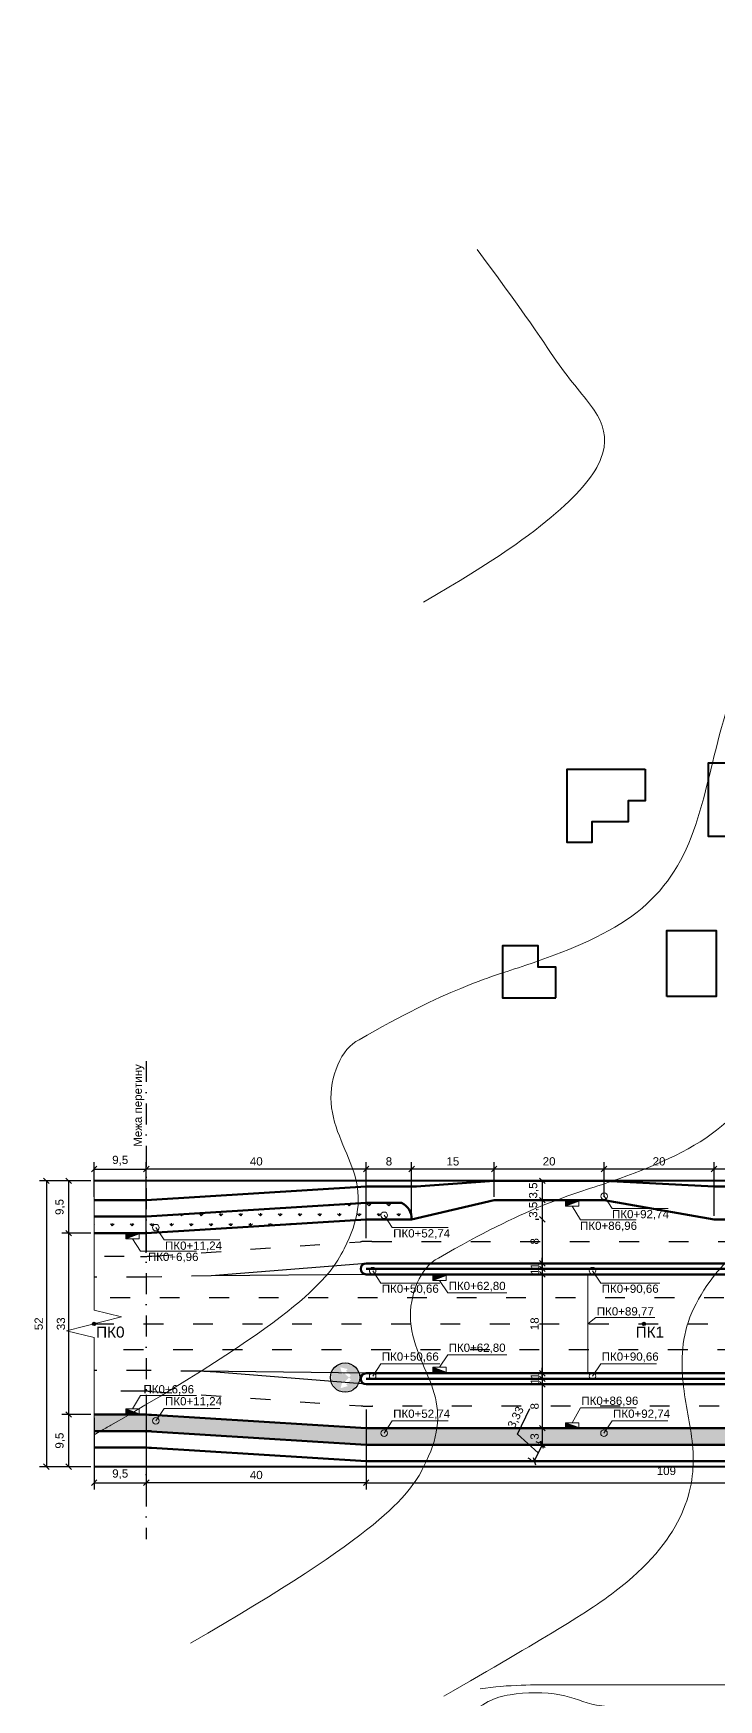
# Model space of a CAD drawing. Header units: millimetres. Extents: x -2123 to 33349, y -614 to 835.
# Drawn here: x -229.9 to -105.2, y 226.3 to 529.4 of the extents above; entities that cross this region are included whole.
import ezdxf

# ---------------------------------------------------------------- set-up
doc = ezdxf.new("R2010")
doc.units = ezdxf.units.MM
doc.linetypes.add('ACAD_ISO03W100', pattern=[30, 12, -18])
doc.linetypes.add('DASHDOT', pattern=[25.4, 12.7, -6.35, 0, -6.35])
doc.layers.get('0').update_dxf_attribs({"lineweight": 15})
for name, color, linetype, lineweight in [('1 Відмітки', 7, 'Continuous', 25), ('2 Позначення', 80, 'Continuous', 20), ('вертикалка', 6, 'Continuous', 15), ('Горизонталі', 7, 'Continuous', 18), ('Дор. Розм.', 7, 'Continuous', 50), ('Забудова', 40, 'Continuous', 40), ('поздовжній профіль', 250, 'Continuous', 15), ('Текст', 7, 'Continuous', 15), ('Червоні лінії', 10, 'Continuous', 40)]:
    doc.layers.add(name, color=color, linetype=linetype, lineweight=lineweight)
for name, color, linetype in [('Дорожні знаки', 7, 'Continuous'), ('Осі', 164, 'Continuous'), ('Розмітка', 7, 'ACAD_ISO03W100')]:
    doc.layers.add(name, color=color, linetype=linetype)
doc.layers.add('Озелення', color=7, linetype='Continuous', lineweight=15, true_color=0x2bad00)
doc.styles.get("Standard").update_dxf_attribs({"font": 'arial.ttf'})
doc.dimstyles.new('ISO-25', dxfattribs={"dimtxt": 1.5, "dimasz": 1, "dimexe": 1.25, "dimexo": 0.625, "dimtad": 3, "dimtxsty": 'Standard', "dimblk": 'OBLIQUE', "dimcen": 2.5, "dimadec": 0, "dimazin": 0, "dimtfac": 1, "dimtmove": 1, "dimatfit": 3, "dimfxl": 1, "dimarcsym": 0})

# ---------------------------------------------------------------- blocks, each defined once
blk = doc.blocks.new('_Oblique')
at = {"color": 0, "linetype": 'ByBlock', "lineweight": -2}
blk.add_line((-0.5, -0.5), (0.5, 0.5), dxfattribs=at)
blk = doc.blocks.new('*D252')
at = {"layer": 'Defpoints', "color": 0, "transparency": 16777216}
for p in [(-106.08, 322.82), (-106.08, 313.67), (-86.08, 313.67)]:
    blk.add_point(p, dxfattribs=at)
at = {"layer": 'Текст', "color": 0, "lineweight": -2, "transparency": 16777216}
for p, q in [((-106.08, 314.29), (-106.08, 324.07)), ((-86.08, 322.82), (-106.08, 322.82)), ((-86.08, 314.29), (-86.08, 324.07))]:
    blk.add_line(p, q, dxfattribs=at)
at = {"layer": 'Текст', "color": 0, "lineweight": -2, "transparency": 16777216, "rotation": 180}
blk.add_blockref('_Oblique', (-106.08, 322.82), dxfattribs=at)
at = {"layer": 'Текст', "color": 0, "lineweight": -2, "transparency": 16777216}
blk.add_blockref('_Oblique', (-86.08, 322.82), dxfattribs=at)
at = {"layer": 'Текст', "color": 0, "transparency": 16777216, "insert": (-96.08, 324.21), "char_height": 1.5, "attachment_point": 5}
blk.add_mtext('20', dxfattribs=at)
blk = doc.blocks.new('*D253')
at = {"layer": 'Defpoints', "color": 0, "transparency": 16777216}
for p in [(-126.08, 322.82), (-126.08, 319.67), (-106.08, 319.67)]:
    blk.add_point(p, dxfattribs=at)
at = {"layer": 'Текст', "color": 0, "lineweight": -2, "transparency": 16777216}
for p, q in [((-126.08, 320.29), (-126.08, 324.07)), ((-106.08, 322.82), (-126.08, 322.82)), ((-106.08, 320.29), (-106.08, 324.07))]:
    blk.add_line(p, q, dxfattribs=at)
at = {"layer": 'Текст', "color": 0, "lineweight": -2, "transparency": 16777216, "rotation": 180}
blk.add_blockref('_Oblique', (-126.08, 322.82), dxfattribs=at)
at = {"layer": 'Текст', "color": 0, "lineweight": -2, "transparency": 16777216}
blk.add_blockref('_Oblique', (-106.08, 322.82), dxfattribs=at)
at = {"layer": 'Текст', "color": 0, "transparency": 16777216, "insert": (-116.08, 324.21), "char_height": 1.5, "attachment_point": 5}
blk.add_mtext('20', dxfattribs=at)
blk = doc.blocks.new('*D254')
at = {"layer": 'Defpoints', "color": 0, "transparency": 16777216}
for p in [(-146.08, 322.82), (-146.08, 317.17), (-126.08, 317.17)]:
    blk.add_point(p, dxfattribs=at)
at = {"layer": 'Текст', "color": 0, "lineweight": -2, "transparency": 16777216}
for p, q in [((-146.08, 317.79), (-146.08, 324.07)), ((-126.08, 322.82), (-146.08, 322.82)), ((-126.08, 317.79), (-126.08, 324.07))]:
    blk.add_line(p, q, dxfattribs=at)
at = {"layer": 'Текст', "color": 0, "lineweight": -2, "transparency": 16777216, "rotation": 180}
blk.add_blockref('_Oblique', (-146.08, 322.82), dxfattribs=at)
at = {"layer": 'Текст', "color": 0, "lineweight": -2, "transparency": 16777216}
blk.add_blockref('_Oblique', (-126.08, 322.82), dxfattribs=at)
at = {"layer": 'Текст', "color": 0, "transparency": 16777216, "insert": (-136.08, 324.21), "char_height": 1.5, "attachment_point": 5}
blk.add_mtext('20', dxfattribs=at)
blk = doc.blocks.new('*D255')
at = {"layer": 'Defpoints', "color": 0, "transparency": 16777216}
for p in [(-161.08, 322.82), (-146.08, 317.17), (-161.08, 313.67)]:
    blk.add_point(p, dxfattribs=at)
at = {"layer": 'Текст', "color": 0, "lineweight": -2, "transparency": 16777216}
for p, q in [((-161.08, 314.29), (-161.08, 324.07)), ((-146.08, 322.82), (-161.08, 322.82)), ((-146.08, 317.79), (-146.08, 324.07))]:
    blk.add_line(p, q, dxfattribs=at)
at = {"layer": 'Текст', "color": 0, "lineweight": -2, "transparency": 16777216, "rotation": 180}
blk.add_blockref('_Oblique', (-161.08, 322.82), dxfattribs=at)
at = {"layer": 'Текст', "color": 0, "lineweight": -2, "transparency": 16777216}
blk.add_blockref('_Oblique', (-146.08, 322.82), dxfattribs=at)
at = {"layer": 'Текст', "color": 0, "transparency": 16777216, "insert": (-153.58, 324.21), "char_height": 1.5, "attachment_point": 5}
blk.add_mtext('15', dxfattribs=at)
blk = doc.blocks.new('4-2-3')
h = blk.add_hatch(color=5)
h.paths.add_polyline_path([(3.55, 3.27), (3.45, 3.27, 0.409993), (0.23, 0, 1), (6.77, 0, 0.409993)])
h.paths.add_polyline_path([(1.47, 0.66), (1.88, 0.25), (3.02, 1.39), (3.5, 0.91), (3.98, 1.39), (5.12, 0.25), (5.53, 0.66), (6, -1.11), (4.23, -0.64), (4.64, -0.23), (3.5, 0.91), (2.36, -0.23), (2.77, -0.64), (1.01, -1.11)], flags=16)
at = {"color": 5}
blk.add_circle((3.5, 0), 3.5, dxfattribs=at)
blk = doc.blocks.new('*D259')
at = {"layer": 'Defpoints', "color": 0, "transparency": 16777216}
for p in [(-209.35, 322.82), (-169.34, 309.65), (-209.35, 306.93)]:
    blk.add_point(p, dxfattribs=at)
at = {"layer": 'Текст', "color": 0, "lineweight": -2, "transparency": 16777216}
for p, q in [((-209.35, 307.56), (-209.35, 324.07)), ((-169.34, 322.82), (-209.35, 322.82)), ((-169.34, 310.27), (-169.34, 324.07))]:
    blk.add_line(p, q, dxfattribs=at)
at = {"layer": 'Текст', "color": 0, "lineweight": -2, "transparency": 16777216, "rotation": 180}
blk.add_blockref('_Oblique', (-209.35, 322.82), dxfattribs=at)
at = {"layer": 'Текст', "color": 0, "lineweight": -2, "transparency": 16777216}
blk.add_blockref('_Oblique', (-169.34, 322.82), dxfattribs=at)
at = {"layer": 'Текст', "color": 0, "transparency": 16777216, "insert": (-189.34, 324.21), "char_height": 1.5, "attachment_point": 5}
blk.add_mtext('40', dxfattribs=at)
blk = doc.blocks.new('*D265')
at = {"layer": 'Defpoints', "color": 0, "transparency": 16777216}
for p in [(-169.34, 322.82), (-169.34, 313.67), (-161.08, 313.67)]:
    blk.add_point(p, dxfattribs=at)
at = {"layer": 'Текст', "color": 0, "lineweight": -2, "transparency": 16777216}
for p, q in [((-169.34, 314.29), (-169.34, 324.07)), ((-161.08, 322.82), (-169.34, 322.82)), ((-161.08, 314.29), (-161.08, 324.07))]:
    blk.add_line(p, q, dxfattribs=at)
at = {"layer": 'Текст', "color": 0, "lineweight": -2, "transparency": 16777216, "rotation": 180}
blk.add_blockref('_Oblique', (-169.34, 322.82), dxfattribs=at)
at = {"layer": 'Текст', "color": 0, "lineweight": -2, "transparency": 16777216}
blk.add_blockref('_Oblique', (-161.08, 322.82), dxfattribs=at)
at = {"layer": 'Текст', "color": 0, "transparency": 16777216, "insert": (-165.21, 324.21), "char_height": 1.5, "attachment_point": 5}
blk.add_mtext('8', dxfattribs=at)
blk = doc.blocks.new('*D266')
at = {"layer": 'Defpoints', "color": 0, "transparency": 16777216}
for p in [(-218.83, 311.17), (-223.47, 278.17), (-218.83, 278.17)]:
    blk.add_point(p, dxfattribs=at)
at = {"layer": 'Текст', "color": 0, "lineweight": -2, "transparency": 16777216}
for p, q in [((-219.45, 311.17), (-224.72, 311.17)), ((-223.47, 311.17), (-223.47, 278.17)), ((-219.45, 278.17), (-224.72, 278.17))]:
    blk.add_line(p, q, dxfattribs=at)
for p, rotation in [((-223.47, 311.17), 90), ((-223.47, 278.17), 270)]:
    blk.add_blockref('_Oblique', p, dxfattribs=dict(at, rotation=rotation))
at = {"layer": 'Текст', "color": 0, "transparency": 16777216, "insert": (-224.86, 294.67), "char_height": 1.5, "attachment_point": 5, "rotation": 90}
blk.add_mtext('33', dxfattribs=at)
blk = doc.blocks.new('*D267')
at = {"layer": 'Defpoints', "color": 0, "transparency": 16777216}
for p in [(-218.83, 320.67), (-223.47, 311.17), (-218.83, 311.17)]:
    blk.add_point(p, dxfattribs=at)
at = {"layer": 'Текст', "color": 0, "lineweight": -2, "transparency": 16777216}
for p, q in [((-219.45, 320.67), (-224.72, 320.67)), ((-223.47, 320.67), (-223.47, 311.17)), ((-219.45, 311.17), (-224.72, 311.17))]:
    blk.add_line(p, q, dxfattribs=at)
for p, rotation in [((-223.47, 320.67), 90), ((-223.47, 311.17), 270)]:
    blk.add_blockref('_Oblique', p, dxfattribs=dict(at, rotation=rotation))
at = {"layer": 'Текст', "color": 0, "transparency": 16777216, "insert": (-225, 315.92), "char_height": 1.5, "attachment_point": 5, "rotation": 90}
blk.add_mtext('9,5', dxfattribs=at)
blk = doc.blocks.new('*D268')
at = {"layer": 'Defpoints', "color": 0, "transparency": 16777216}
for p in [(-218.83, 278.17), (-223.47, 268.67), (-218.83, 268.67)]:
    blk.add_point(p, dxfattribs=at)
at = {"layer": 'Текст', "color": 0, "lineweight": -2, "transparency": 16777216}
for p, q in [((-219.45, 278.17), (-224.72, 278.17)), ((-223.47, 278.17), (-223.47, 268.67)), ((-219.45, 268.67), (-224.72, 268.67))]:
    blk.add_line(p, q, dxfattribs=at)
for p, rotation in [((-223.47, 278.17), 90), ((-223.47, 268.67), 270)]:
    blk.add_blockref('_Oblique', p, dxfattribs=dict(at, rotation=rotation))
at = {"layer": 'Текст', "color": 0, "transparency": 16777216, "insert": (-225, 273.42), "char_height": 1.5, "attachment_point": 5, "rotation": 90}
blk.add_mtext('9,5', dxfattribs=at)
blk = doc.blocks.new('*D269')
at = {"layer": 'Defpoints', "color": 0, "transparency": 16777216}
for p in [(-218.83, 320.67), (-227.52, 268.67), (-218.83, 268.67)]:
    blk.add_point(p, dxfattribs=at)
at = {"layer": 'Текст', "color": 0, "lineweight": -2, "transparency": 16777216}
for p, q in [((-219.45, 320.67), (-228.77, 320.67)), ((-227.52, 320.67), (-227.52, 268.67)), ((-219.45, 268.67), (-228.77, 268.67))]:
    blk.add_line(p, q, dxfattribs=at)
for p, rotation in [((-227.52, 320.67), 90), ((-227.52, 268.67), 270)]:
    blk.add_blockref('_Oblique', p, dxfattribs=dict(at, rotation=rotation))
at = {"layer": 'Текст', "color": 0, "transparency": 16777216, "insert": (-228.91, 294.67), "char_height": 1.5, "attachment_point": 5, "rotation": 90}
blk.add_mtext('52', dxfattribs=at)
blk = doc.blocks.new('6')
at = {"layer": '1 Відмітки', "transparency": 33554559}
h = blk.add_hatch(color=256, dxfattribs=at)
h.dxf.hatch_style = 1
edge = h.paths.add_edge_path()
edge.add_arc((-467.51, 342.13), 0.2, 0, 360)
at = {"layer": '1 Відмітки'}
blk.add_circle((-467.51, 342.13), 0.2, dxfattribs=at)
blk = doc.blocks.new('столб')
at = {"layer": 'поздовжній профіль', "color": 160}
for points in [[(-500, 0, 0, 0, 0), (-1000, 0, 350, 0, 0), (-1700, 0, 0, 0, 0)], [(500, 0, 0, 0, 0), (1000, 0, 350, 0, 0), (1700, 0, 0, 0, 0)]]:
    blk.add_lwpolyline(points, format="xyseb", dxfattribs=at)
blk.add_circle((0, 0), 500, dxfattribs=at)
blk = doc.blocks.new('*D508')
at = {"layer": 'Defpoints', "color": 0, "transparency": 16777216}
for p in [(-136.08, 320.67), (-137.32, 317.17), (-136.08, 317.17)]:
    blk.add_point(p, dxfattribs=at)
at = {"layer": 'Текст', "color": 0, "lineweight": -2, "transparency": 16777216}
for p, q in [((-136.7, 320.67), (-138.57, 320.67)), ((-137.32, 320.67), (-137.32, 317.17)), ((-136.7, 317.17), (-138.57, 317.17))]:
    blk.add_line(p, q, dxfattribs=at)
for p, rotation in [((-137.32, 320.67), 90), ((-137.32, 317.17), 270)]:
    blk.add_blockref('_Oblique', p, dxfattribs=dict(at, rotation=rotation))
at = {"layer": 'Текст', "color": 0, "transparency": 16777216, "insert": (-138.85, 318.92), "char_height": 1.5, "attachment_point": 5, "rotation": 90}
blk.add_mtext('3,5', dxfattribs=at)
blk = doc.blocks.new('*D509')
at = {"layer": 'Defpoints', "color": 0, "transparency": 16777216}
for p in [(-137.32, 317.17), (-137.32, 313.67), (-137.32, 313.67)]:
    blk.add_point(p, dxfattribs=at)
at = {"layer": 'Текст', "color": 0, "lineweight": -2, "transparency": 16777216}
for p, q in [((-137.94, 317.17), (-138.57, 317.17)), ((-137.32, 317.17), (-137.32, 313.67)), ((-137.94, 313.67), (-138.57, 313.67))]:
    blk.add_line(p, q, dxfattribs=at)
for p, rotation in [((-137.32, 317.17), 90), ((-137.32, 313.67), 270)]:
    blk.add_blockref('_Oblique', p, dxfattribs=dict(at, rotation=rotation))
at = {"layer": 'Текст', "color": 0, "transparency": 16777216, "insert": (-138.85, 315.42), "char_height": 1.5, "attachment_point": 5, "rotation": 90}
blk.add_mtext('3,5', dxfattribs=at)
blk = doc.blocks.new('*D510')
at = {"layer": 'Defpoints', "color": 0, "transparency": 16777216}
for p in [(-137.32, 313.67), (-137.32, 305.67), (-137.32, 305.67)]:
    blk.add_point(p, dxfattribs=at)
at = {"layer": 'Текст', "color": 0, "lineweight": -2, "transparency": 16777216}
for p, q in [((-137.94, 313.67), (-138.57, 313.67)), ((-137.32, 313.67), (-137.32, 305.67)), ((-137.94, 305.67), (-138.57, 305.67))]:
    blk.add_line(p, q, dxfattribs=at)
for p, rotation in [((-137.32, 313.67), 90), ((-137.32, 305.67), 270)]:
    blk.add_blockref('_Oblique', p, dxfattribs=dict(at, rotation=rotation))
at = {"layer": 'Текст', "color": 0, "transparency": 16777216, "insert": (-138.71, 309.67), "char_height": 1.5, "attachment_point": 5, "rotation": 90}
blk.add_mtext('8', dxfattribs=at)
blk = doc.blocks.new('*D511')
at = {"layer": 'Defpoints', "color": 0, "transparency": 16777216}
for p in [(-137.32, 305.67), (-137.32, 304.67), (-137.32, 304.67)]:
    blk.add_point(p, dxfattribs=at)
at = {"layer": 'Текст', "color": 0, "lineweight": -2, "transparency": 16777216}
for p, q in [((-137.32, 305.67), (-137.32, 306.67)), ((-137.94, 305.67), (-138.57, 305.67)), ((-137.94, 304.67), (-138.57, 304.67)), ((-137.32, 305.67), (-137.32, 304.67)), ((-137.32, 304.67), (-137.32, 303.67))]:
    blk.add_line(p, q, dxfattribs=at)
for p, rotation in [((-137.32, 305.67), 270), ((-137.32, 304.67), 90)]:
    blk.add_blockref('_Oblique', p, dxfattribs=dict(at, rotation=rotation))
at = {"layer": 'Текст', "color": 0, "transparency": 16777216, "insert": (-138.7, 305.17), "char_height": 1.5, "attachment_point": 5, "rotation": 90}
blk.add_mtext('1', dxfattribs=at)
blk = doc.blocks.new('*D512')
at = {"layer": 'Defpoints', "color": 0, "transparency": 16777216}
for p in [(-137.32, 304.67), (-137.32, 303.67), (-137.32, 303.67)]:
    blk.add_point(p, dxfattribs=at)
at = {"layer": 'Текст', "color": 0, "lineweight": -2, "transparency": 16777216}
for p, q in [((-137.94, 304.67), (-138.57, 304.67)), ((-137.94, 303.67), (-138.57, 303.67)), ((-137.32, 304.67), (-137.32, 305.67)), ((-137.32, 304.67), (-137.32, 303.67)), ((-137.32, 303.67), (-137.32, 302.67))]:
    blk.add_line(p, q, dxfattribs=at)
for p, rotation in [((-137.32, 304.67), 270), ((-137.32, 303.67), 90)]:
    blk.add_blockref('_Oblique', p, dxfattribs=dict(at, rotation=rotation))
at = {"layer": 'Текст', "color": 0, "transparency": 16777216, "insert": (-138.7, 304.17), "char_height": 1.5, "attachment_point": 5, "rotation": 90}
blk.add_mtext('1', dxfattribs=at)
blk = doc.blocks.new('*D513')
at = {"layer": 'Defpoints', "color": 0, "transparency": 16777216}
for p in [(-137.32, 303.67), (-137.32, 285.67), (-137.32, 285.67)]:
    blk.add_point(p, dxfattribs=at)
at = {"layer": 'Текст', "color": 0, "lineweight": -2, "transparency": 16777216}
for p, q in [((-137.94, 303.67), (-138.57, 303.67)), ((-137.32, 303.67), (-137.32, 285.67)), ((-137.94, 285.67), (-138.57, 285.67))]:
    blk.add_line(p, q, dxfattribs=at)
for p, rotation in [((-137.32, 303.67), 90), ((-137.32, 285.67), 270)]:
    blk.add_blockref('_Oblique', p, dxfattribs=dict(at, rotation=rotation))
at = {"layer": 'Текст', "color": 0, "transparency": 16777216, "insert": (-138.71, 294.67), "char_height": 1.5, "attachment_point": 5, "rotation": 90}
blk.add_mtext('18', dxfattribs=at)
blk = doc.blocks.new('*D514')
at = {"layer": 'Defpoints', "color": 0, "transparency": 16777216}
for p in [(-137.32, 285.67), (-137.32, 284.67), (-137.32, 284.67)]:
    blk.add_point(p, dxfattribs=at)
at = {"layer": 'Текст', "color": 0, "lineweight": -2, "transparency": 16777216}
for p, q in [((-137.94, 285.67), (-138.57, 285.67)), ((-137.32, 285.67), (-137.32, 286.67)), ((-137.32, 285.67), (-137.32, 284.67)), ((-137.94, 284.67), (-138.57, 284.67)), ((-137.32, 284.67), (-137.32, 283.67))]:
    blk.add_line(p, q, dxfattribs=at)
for p, rotation in [((-137.32, 285.67), 270), ((-137.32, 284.67), 90)]:
    blk.add_blockref('_Oblique', p, dxfattribs=dict(at, rotation=rotation))
at = {"layer": 'Текст', "color": 0, "transparency": 16777216, "insert": (-138.7, 285.17), "char_height": 1.5, "attachment_point": 5, "rotation": 90}
blk.add_mtext('1', dxfattribs=at)
blk = doc.blocks.new('*D515')
at = {"layer": 'Defpoints', "color": 0, "transparency": 16777216}
for p in [(-137.32, 284.67), (-137.32, 283.67), (-137.32, 283.67)]:
    blk.add_point(p, dxfattribs=at)
at = {"layer": 'Текст', "color": 0, "lineweight": -2, "transparency": 16777216}
for p, q in [((-137.32, 284.67), (-137.32, 285.67)), ((-137.94, 284.67), (-138.57, 284.67)), ((-137.94, 283.67), (-138.57, 283.67)), ((-137.32, 284.67), (-137.32, 283.67)), ((-137.32, 283.67), (-137.32, 282.67))]:
    blk.add_line(p, q, dxfattribs=at)
for p, rotation in [((-137.32, 284.67), 270), ((-137.32, 283.67), 90)]:
    blk.add_blockref('_Oblique', p, dxfattribs=dict(at, rotation=rotation))
at = {"layer": 'Текст', "color": 0, "transparency": 16777216, "insert": (-138.7, 284.17), "char_height": 1.5, "attachment_point": 5, "rotation": 90}
blk.add_mtext('1', dxfattribs=at)
blk = doc.blocks.new('*D516')
at = {"layer": 'Defpoints', "color": 0, "transparency": 16777216}
for p in [(-137.32, 283.67), (-137.32, 275.67), (-137.32, 275.67)]:
    blk.add_point(p, dxfattribs=at)
at = {"layer": 'Текст', "color": 0, "lineweight": -2, "transparency": 16777216}
for p, q in [((-137.94, 283.67), (-138.57, 283.67)), ((-137.32, 283.67), (-137.32, 275.67)), ((-137.94, 275.67), (-138.57, 275.67))]:
    blk.add_line(p, q, dxfattribs=at)
for p, rotation in [((-137.32, 283.67), 90), ((-137.32, 275.67), 270)]:
    blk.add_blockref('_Oblique', p, dxfattribs=dict(at, rotation=rotation))
at = {"layer": 'Текст', "color": 0, "transparency": 16777216, "insert": (-138.71, 279.67), "char_height": 1.5, "attachment_point": 5, "rotation": 90}
blk.add_mtext('8', dxfattribs=at)
blk = doc.blocks.new('*D517')
at = {"layer": 'Defpoints', "color": 0, "transparency": 16777216}
for p in [(-137.32, 275.67), (-137.32, 272.67), (-137.32, 272.67)]:
    blk.add_point(p, dxfattribs=at)
at = {"layer": 'Текст', "color": 0, "lineweight": -2, "transparency": 16777216}
for p, q in [((-137.94, 275.67), (-138.57, 275.67)), ((-137.32, 275.67), (-137.32, 272.67)), ((-137.94, 272.67), (-138.57, 272.67))]:
    blk.add_line(p, q, dxfattribs=at)
for p, rotation in [((-137.32, 275.67), 90), ((-137.32, 272.67), 270)]:
    blk.add_blockref('_Oblique', p, dxfattribs=dict(at, rotation=rotation))
at = {"layer": 'Текст', "color": 0, "transparency": 16777216, "insert": (-138.71, 274.17), "char_height": 1.5, "attachment_point": 5, "rotation": 90}
blk.add_mtext('3', dxfattribs=at)
blk = doc.blocks.new('*D518')
at = {"layer": 'Defpoints', "color": 0, "transparency": 16777216}
for p in [(-137.32, 272.67), (-138.77, 269.67), (-138.77, 269.67)]:
    blk.add_point(p, dxfattribs=at)
at = {"layer": 'Текст', "color": 0, "lineweight": -2, "transparency": 16777216}
for p, q in [((-141.81, 274.62), (-139.57, 279.25)), ((-138.04, 271.17), (-141.81, 274.62)), ((-137.88, 272.94), (-138.44, 273.21)), ((-139.33, 269.94), (-139.89, 270.21)), ((-137.32, 272.67), (-138.77, 269.67))]:
    blk.add_line(p, q, dxfattribs=at)
for p, rotation in [((-137.32, 272.67), 64.20266341345543), ((-138.77, 269.67), 244.2026634134555)]:
    blk.add_blockref('_Oblique', p, dxfattribs=dict(at, rotation=rotation))
at = {"layer": 'Текст', "color": 0, "transparency": 16777216, "insert": (-142.06, 277.6), "char_height": 1.5, "attachment_point": 5, "rotation": 64.2027}
blk.add_mtext('3,33', dxfattribs=at)
blk = doc.blocks.new('*D556')
at = {"layer": 'Defpoints', "color": 0, "transparency": 16777216}
for p in [(-209.35, 282.4), (-169.34, 279.68), (-209.35, 265.77)]:
    blk.add_point(p, dxfattribs=at)
at = {"layer": 'Текст', "color": 0, "lineweight": -2, "transparency": 16777216}
for p, q in [((-209.35, 281.77), (-209.35, 264.52)), ((-169.34, 279.06), (-169.34, 264.52)), ((-169.34, 265.77), (-209.35, 265.77))]:
    blk.add_line(p, q, dxfattribs=at)
at = {"layer": 'Текст', "color": 0, "lineweight": -2, "transparency": 16777216, "rotation": 180}
blk.add_blockref('_Oblique', (-209.35, 265.77), dxfattribs=at)
at = {"layer": 'Текст', "color": 0, "lineweight": -2, "transparency": 16777216}
blk.add_blockref('_Oblique', (-169.34, 265.77), dxfattribs=at)
at = {"layer": 'Текст', "color": 0, "transparency": 16777216, "insert": (-189.34, 267.16), "char_height": 1.5, "attachment_point": 5}
blk.add_mtext('40', dxfattribs=at)
blk = doc.blocks.new('*D557')
at = {"layer": 'Defpoints', "color": 0, "transparency": 16777216}
for p in [(-169.34, 279.68), (-60.16, 279.67), (-60.16, 265.77)]:
    blk.add_point(p, dxfattribs=at)
at = {"layer": 'Текст', "color": 0, "lineweight": -2, "transparency": 16777216}
for p, q in [((-169.34, 279.06), (-169.34, 264.52)), ((-60.16, 279.04), (-60.16, 264.52)), ((-169.34, 265.77), (-60.16, 265.77))]:
    blk.add_line(p, q, dxfattribs=at)
at = {"layer": 'Текст', "color": 0, "lineweight": -2, "transparency": 16777216, "rotation": 180}
blk.add_blockref('_Oblique', (-169.34, 265.77), dxfattribs=at)
at = {"layer": 'Текст', "color": 0, "lineweight": -2, "transparency": 16777216}
blk.add_blockref('_Oblique', (-60.16, 265.77), dxfattribs=at)
at = {"layer": 'Текст', "color": 0, "transparency": 16777216, "insert": (-114.75, 267.9), "char_height": 1.5, "attachment_point": 5}
blk.add_mtext('109', dxfattribs=at)
blk = doc.blocks.new('*D558')
at = {"layer": 'Defpoints', "color": 0, "transparency": 16777216}
for p in [(-218.83, 278.17), (-209.35, 278.17), (-209.35, 265.77)]:
    blk.add_point(p, dxfattribs=at)
at = {"layer": 'Текст', "color": 0, "lineweight": -2, "transparency": 16777216}
for p, q in [((-218.83, 277.54), (-218.83, 264.52)), ((-209.35, 277.54), (-209.35, 264.52)), ((-218.83, 265.77), (-209.35, 265.77))]:
    blk.add_line(p, q, dxfattribs=at)
at = {"layer": 'Текст', "color": 0, "lineweight": -2, "transparency": 16777216, "rotation": 180}
blk.add_blockref('_Oblique', (-218.83, 265.77), dxfattribs=at)
at = {"layer": 'Текст', "color": 0, "lineweight": -2, "transparency": 16777216}
blk.add_blockref('_Oblique', (-209.35, 265.77), dxfattribs=at)
at = {"layer": 'Текст', "color": 0, "transparency": 16777216, "insert": (-214.09, 267.3), "char_height": 1.5, "attachment_point": 5}
blk.add_mtext('9,5', dxfattribs=at)
blk = doc.blocks.new('*D559')
at = {"layer": 'Defpoints', "color": 0, "transparency": 16777216}
for p in [(-209.35, 322.82), (-218.83, 317.17), (-209.35, 317.17)]:
    blk.add_point(p, dxfattribs=at)
at = {"layer": 'Текст', "color": 0, "lineweight": -2, "transparency": 16777216}
for p, q in [((-218.83, 317.79), (-218.83, 324.07)), ((-218.83, 322.82), (-209.35, 322.82)), ((-209.35, 317.79), (-209.35, 324.07))]:
    blk.add_line(p, q, dxfattribs=at)
at = {"layer": 'Текст', "color": 0, "lineweight": -2, "transparency": 16777216, "rotation": 180}
blk.add_blockref('_Oblique', (-218.83, 322.82), dxfattribs=at)
at = {"layer": 'Текст', "color": 0, "lineweight": -2, "transparency": 16777216}
blk.add_blockref('_Oblique', (-209.35, 322.82), dxfattribs=at)
at = {"layer": 'Текст', "color": 0, "transparency": 16777216, "insert": (-214.09, 324.35), "char_height": 1.5, "attachment_point": 5}
blk.add_mtext('9,5', dxfattribs=at)

msp = doc.modelspace()

# ---------------------------------------------------------------- hatches: boundary and pattern name
at = {"layer": 'вертикалка'}
h = msp.add_hatch(color=0, dxfattribs=at)
h.dxf.hatch_style = 1
h.paths.add_polyline_path([(-130.67, 316.993), (-133.07, 316.993), (-133.07, 316.093)])
h = msp.add_hatch(color=0, dxfattribs=at)
h.dxf.hatch_style = 1
h.paths.add_polyline_path([(-210.67, 311.027), (-213.07, 311.027), (-213.07, 310.127)])
h = msp.add_hatch(color=0, dxfattribs=at)
h.dxf.hatch_style = 1
h.paths.add_polyline_path([(-154.805, 303.469), (-157.205, 303.469), (-157.205, 302.569)])
h = msp.add_hatch(color=0, dxfattribs=at)
h.dxf.hatch_style = 1
h.paths.add_polyline_path([(-154.805, 285.864), (-157.205, 285.864), (-157.205, 286.764)])
h = msp.add_hatch(color=0, dxfattribs=at)
h.dxf.hatch_style = 1
h.paths.add_polyline_path([(-210.67, 278.307), (-213.07, 278.307), (-213.07, 279.207)])
h = msp.add_hatch(color=0, dxfattribs=at)
h.dxf.hatch_style = 1
h.paths.add_polyline_path([(-130.67, 275.783), (-133.07, 275.783), (-133.07, 276.683)])
at = {"layer": 'Озелення'}
h = msp.add_hatch(dxfattribs=at)
h.set_pattern_fill('GRASS', color=0, scale=0.1)
h.paths.add_polyline_path([(-162.911, 316.667), (-169.344, 316.667), (-209.344, 314.167), (-218.83, 314.167), (-218.83, 311.167), (-209.344, 311.167), (-169.344, 313.667), (-161.079, 313.667, 0.2917258)])
h = msp.add_hatch(dxfattribs=at)
h.set_pattern_fill('GRASS', color=0, scale=0.1)
h.paths.add_polyline_path([(-59.695, 275.633, 0.0108632), (-61.259, 275.667), (-169.344, 275.667), (-208.41, 278.108, 0.015606), (-210.281, 278.167), (-218.83, 278.167), (-218.83, 275.167), (-210.281, 275.167, -0.015606), (-208.41, 275.108), (-169.344, 272.667), (-61.259, 272.667, 0.3889837)])

# ---------------------------------------------------------------- linework, layer by layer
at = {"color": 0}
msp.add_line((-129.059, 303.667), (-129.059, 285.667), dxfattribs=at)
at = {"layer": '2 Позначення', "color": 0}
for points in [[(-131.87, 316.093), (-130.391, 313.576), (-120.24, 313.577)], [(-126.061, 317.897), (-124.581, 315.652), (-114.43, 315.653)], [(-166.094, 314.404), (-164.615, 312.16), (-154.464, 312.16)], [(-211.87, 310.127), (-210.391, 307.882), (-200.24, 307.883)], [(-207.589, 312.162), (-206.109, 309.917), (-195.958, 309.918)], [(-168.166, 304.333), (-166.686, 302.089), (-155.925, 302.089)], [(-128.166, 304.333), (-126.686, 302.089), (-115.925, 302.089)], [(-156.005, 302.569), (-154.526, 300.325), (-143.764, 300.325)], [(-129.059, 294.667), (-127.579, 295.802), (-116.818, 295.801)], [(-156.005, 286.764), (-154.526, 289.008), (-143.764, 289.008)], [(-168.166, 285.156), (-166.686, 287.401), (-155.925, 287.4)], [(-128.166, 285.156), (-126.686, 287.401), (-116.535, 287.4)], [(-211.87, 279.207), (-210.391, 281.641), (-200.24, 281.641)], [(-207.589, 277.028), (-206.109, 279.273), (-195.958, 279.272)], [(-131.87, 276.683), (-130.391, 279.399), (-120.24, 279.398)], [(-166.094, 274.76), (-164.615, 277.005), (-154.464, 277.004)], [(-126.094, 274.76), (-124.615, 277.005), (-114.464, 277.004)]]:
    msp.add_lwpolyline(points, dxfattribs=at)
at = {"layer": 'вертикалка', "color": 0}
for p, q in [((-130.67, 316.993), (-133.07, 316.093)), ((-210.67, 311.027), (-213.07, 310.127)), ((-154.805, 303.469), (-157.205, 302.569)), ((-154.805, 285.864), (-157.205, 286.764)), ((-210.67, 278.307), (-213.07, 279.207)), ((-130.67, 275.783), (-133.07, 276.683))]:
    msp.add_line(p, q, dxfattribs=at)
for points in [[(-133.07, 316.993), (-133.07, 316.093), (-130.67, 316.093), (-130.67, 316.993)], [(-213.07, 311.027), (-213.07, 310.127), (-210.67, 310.127), (-210.67, 311.027)], [(-157.205, 303.469), (-157.205, 302.569), (-154.805, 302.569), (-154.805, 303.469)], [(-157.205, 285.864), (-157.205, 286.764), (-154.805, 286.764), (-154.805, 285.864)], [(-213.07, 278.307), (-213.07, 279.207), (-210.67, 279.207), (-210.67, 278.307)], [(-133.07, 275.783), (-133.07, 276.683), (-130.67, 276.683), (-130.67, 275.783)]]:
    msp.add_lwpolyline(points, close=True, dxfattribs=at)
at = {"layer": 'Горизонталі', "color": 0}
for points, knots in [([(-50.59, 529.418), (-51.071, 528.896), (-55.252, 524.086), (-60.194, 513.565), (-74.375, 466.072), (-82.989, 448.36), (-98.234, 421.955), (-105.212, 403.722), (-109.263, 381.889), (-119.167, 367.933), (-140.263, 359.435), (-154.621, 355.588), (-170.651, 346.323), (-173.866, 344.819, 249), (-178.204, 334.38, 249), (-169.824, 321.496, 249), (-171.046, 309.727, 249), (-181.05, 296.285, 249), (-215.776, 276.236, 249), (-216.386, 275.884, 249), (-217.005, 275.527, 249), (-217.634, 275.167, 249), (-218.029, 274.94, 249), (-218.427, 274.712, 249), (-218.83, 274.482, 249)], [10.8754106, 10.8754106, 10.8754106, 10.8754106, 11, 12, 13, 14, 15, 16, 17, 18, 19, 20, 20, 20, 21, 22, 23, 24, 24, 24, 24.017573, 24.017573, 24.017573, 24.0286124, 24.0286124, 24.0286124, 24.0286124]), ([(95.551, 508.478), (89.987, 512.71), (75.298, 514.216), (55.304, 512.427), (35.449, 505.796), (33.26, 504.939), (10.751, 503.138), (-7.481, 503.138), (-24.363, 499.987), (-38.768, 488.733), (-45.746, 473.877), (-59.927, 426.383), (-68.541, 408.671), (-83.786, 382.266), (-90.764, 364.034), (-94.815, 342.2), (-104.719, 328.245), (-125.815, 319.746), (-140.173, 315.899), (-156.203, 306.635), (-159.418, 305.131, 249), (-163.756, 294.691, 249), (-155.376, 281.808, 249), (-156.598, 270.039, 249), (-166.602, 256.596, 249), (-201.328, 236.547, 249)], [3.2565899, 3.2565899, 3.2565899, 3.2565899, 4, 5, 6, 7, 8, 9, 10, 11, 12, 13, 14, 15, 16, 17, 18, 19, 20, 20, 20, 21, 22, 23, 24, 24, 24, 24]), ([(-155.213, 226.947), (-137.228, 237.331), (-120.488, 246.996), (-110.484, 260.439), (-109.262, 272.207), (-112.107, 282.824), (-112.107, 295.879), (-102.203, 308.934), (-84.196, 323.565), (-75.794, 338.118), (-70.668, 357.245), (-61.237, 378.711), (-49.314, 399.363), (-41.854, 406.822), (-33.776, 417.651), (-27.474, 434.533), (-18.02, 443.987), (5.501, 457.567), (21.148, 461.759), (35.763, 476.374), (51.607, 483.039), (65.3, 483.039), (74.116, 483.039), (81.63, 470.024), (90.998, 449.651), (102.815, 432.019), (115.945, 425.829), (128.211, 429.116), (139.392, 429.116), (143.626, 418.53), (143.626, 402.399), (139.499, 382.891), (134.997, 357.193), (131.621, 333.934), (122.898, 313.97), (116.083, 301.893), (113.274, 295.351)], [0, 0, 0, 0, 1, 2, 3, 4, 5, 6, 7, 8, 9, 10, 11, 12, 13, 14, 15, 16, 17, 18, 19, 20, 21, 22, 23, 24, 25, 26, 27, 28, 29, 30, 31, 32, 33, 33.826839, 33.826839, 33.826839, 33.826839]), ([(81.201, 219.063), (79.484, 220.657), (75.535, 225.386), (71.597, 235.271), (71.597, 249.901), (82.102, 264.532), (84.519, 273.555), (84.519, 290.98), (89.152, 308.271), (98.752, 324.898), (102.562, 339.119), (98.483, 346.184), (90.355, 364.134), (79.288, 376.889), (67.442, 383.728), (46.79, 395.651), (27.893, 398.835), (14.401, 395.22), (5.759, 388.893), (-2.4, 380.734), (-21.064, 373.7), (-35.882, 368.26), (-45.261, 358.882), (-49.387, 349.503), (-55.577, 332.996), (-65.604, 315.63), (-80.137, 301.097), (-87.077, 294.157), (-88.778, 290.417), (-87.652, 282.164), (-84.276, 278.6), (-79.739, 270.742), (-76.972, 260.416), (-79.024, 247.463), (-81.316, 238.909), (-84.651, 233.583), (-92.547, 229.024), (-101.908, 229.024), (-114.475, 229.024), (-126.292, 229.024), (-133.42, 229.024), (-143.549, 229.024), (-148.622, 228.28)], [3.4292766, 3.4292766, 3.4292766, 3.4292766, 4, 5, 6, 7, 8, 9, 10, 11, 12, 13, 14, 15, 16, 17, 18, 19, 20, 21, 22, 23, 24, 25, 26, 27, 28, 29, 30, 31, 32, 33, 34, 35, 36, 37, 38, 39, 40, 41, 42, 43, 43, 43, 43]), ([(80.701, 206.029), (80.431, 206.105), (72.648, 208.224), (64.011, 206.309), (60.945, 182.408), (45.001, 164.963), (36.093, 164.963), (24.822, 168.859), (15.912, 176.518), (10.523, 179.629), (3.524, 183.67), (0.008, 187.186), (-2.22, 207.155), (-4.408, 226.068), (-6.44, 243.575), (-17.382, 252.329), (-30.669, 254.361), (-36.843, 248.186), (-41.454, 236.072), (-47.238, 221.848), (-56.929, 210.125), (-62.634, 204.419), (-73.125, 203.006), (-83.224, 200.3), (-91.256, 198.148), (-97.087, 196.94), (-104.291, 198.87), (-116.419, 209.027), (-122.111, 212.313), (-126.8, 214.97), (-137.893, 219.173), (-147.746, 216.533), (-151.861, 212.418)], [0.9646932, 0.9646932, 0.9646932, 0.9646932, 1, 2, 3, 4, 5, 6, 7, 8, 9, 10, 11, 12, 13, 14, 15, 16, 17, 18, 19, 20, 21, 22, 23, 24, 25, 26, 27, 28, 29, 30, 30, 30, 30])]:
    msp.add_open_spline(points, degree=3, knots=knots, dxfattribs=at)
for points in [[(-149.174, 490.072), (-138.932, 476.454), (-133.709, 467.408), (-126.213, 459.912), (-125.202, 452.37), (-132.855, 442.916), (-145.91, 433.462), (-158.899, 425.963)], [(137.205, 193.154), (132.098, 196.103), (115.427, 200.57), (88.385, 209.948), (78.381, 217.139), (68.524, 225.646), (56.185, 232.77), (47.119, 240.273), (35.443, 256.572), (31.377, 271.745), (27.912, 284.676), (24.454, 290.666), (14.487, 290.666), (2.095, 287.346), (-13.53, 283.159), (-29.004, 283.159), (-46.857, 283.159), (-55.89, 277.944), (-62.067, 240.169), (-64.605, 230.699), (-72.889, 222.415), (-79.131, 216.173), (-87.777, 213.856), (-97.585, 212.489), (-104.005, 218.909), (-110.69, 222.768), (-118.402, 224.835), (-128.266, 224.835), (-133.165, 227.663), (-143.911, 227.663), (-148.185, 225.779), (-151.467, 222.809)]]:
    msp.add_open_spline(points, degree=3, dxfattribs=at)
at = {"layer": 'Дор. Розм.', "color": 0}
for p, q in [((-209.344, 317.167), (-169.344, 319.667)), ((-160.181, 319.667), (-169.344, 319.667)), ((-146.079, 320.667), (-161.079, 319.603)), ((-146.079, 320.667), (-126.079, 320.667)), ((-106.079, 319.667), (-126.079, 320.667)), ((-88.867, 319.667), (-106.079, 319.667)), ((-209.344, 317.167), (-218.83, 317.167)), ((-209.344, 314.167), (-169.344, 316.667)), ((-162.911, 316.667), (-169.344, 316.667)), ((-146.079, 317.167), (-161.079, 313.667)), ((-126.079, 317.167), (-146.079, 317.167)), ((-106.079, 313.667), (-126.079, 317.167)), ((-209.344, 314.167), (-218.83, 314.167)), ((-209.344, 311.167), (-169.344, 313.667)), ((-161.079, 313.667), (-169.344, 313.667)), ((-86.079, 313.667), (-106.079, 313.667)), ((-209.344, 311.167), (-218.83, 311.167)), ((-86.079, 305.667), (-169.344, 305.667)), ((-41.29, 304.667), (-169.344, 304.667)), ((-41.29, 303.667), (-169.344, 303.667)), ((-37.904, 285.667), (-169.344, 285.667)), ((-59.061, 283.667), (-169.344, 283.667)), ((-210.281, 278.167), (-218.83, 278.167)), ((-208.41, 278.108), (-169.344, 275.667)), ((-210.281, 275.167), (-218.83, 275.167)), ((-208.41, 275.108), (-169.344, 272.667)), ((-61.259, 275.667), (-169.344, 275.667)), ((-210.281, 272.167), (-218.83, 272.167)), ((-208.41, 272.108), (-169.344, 269.667)), ((-61.259, 272.667), (-169.344, 272.667)), ((-66.153, 269.667), (-169.344, 269.667))]:
    msp.add_line(p, q, dxfattribs=at)
msp.add_lwpolyline([(196.437, 377.731), (82.515, 315.439, -0.1257509), (-37.904, 284.667), (-169.344, 284.667)], format="xyb", dxfattribs=at)
for centre, radius, start, end in [((-164.347, 313.73), 3.269, 358.88337, 63.93668), ((-169.344, 304.667), 1, 90, 270), ((-169.344, 284.667), 1, 90, 270), ((-210.281, 248.167), 30, 86.42367, 90), ((-210.281, 245.167), 30, 86.42367, 90), ((-210.281, 242.167), 30, 86.42367, 90)]:
    msp.add_arc(centre, radius, start, end, dxfattribs=at)
at = {"layer": 'Забудова', "color": 0}
for points in [[(-118.632, 395.534), (-118.632, 389.822), (-121.705, 389.822), (-121.705, 385.977), (-128.29, 385.977), (-128.29, 382.242), (-132.79, 382.242), (-132.79, 395.534)], [(-100.613, 396.736), (-100.613, 386.032), (-103.349, 386.032), (-103.349, 383.294), (-107.079, 383.294), (-107.079, 396.736)], [(-114.653, 354.228), (-114.653, 366.21), (-105.707, 366.21), (-105.707, 354.228)], [(-134.85, 353.952), (-134.85, 359.546), (-138.043, 359.546), (-138.043, 363.409), (-144.563, 363.409), (-144.563, 353.952)]]:
    msp.add_lwpolyline(points, close=True, dxfattribs=at)
at = {"layer": 'Осі', "color": 0, "linetype": 'ACAD_ISO03W100', "ltscale": 0.3}
msp.add_line((-218.83, 294.667), (23.809, 294.667), dxfattribs=at)
at = {"layer": 'Розмітка', "color": 0, "ltscale": 0.3}
for p, q in [((-213.344, 306.917), (-218.83, 306.917)), ((-209.344, 303.167), (-218.83, 303.167)), ((-197.55, 303.384), (-209.344, 303.167)), ((-41.29, 299.417), (-218.83, 299.417)), ((-38.862, 289.917), (-218.83, 289.917)), ((-209.344, 286.167), (-218.83, 286.167)), ((-199.44, 286.034), (-209.344, 286.167)), ((-210.372, 282.417), (-218.83, 282.417)), ((-208.32, 282.346), (-170.255, 279.737)), ((-60.16, 279.667), (-168.203, 279.667))]:
    msp.add_line(p, q, dxfattribs=at)
at = {"layer": 'Розмітка', "color": 0, "linetype": 'ByBlock', "ltscale": 0.3}
for p, q in [((-169.344, 305.667), (-197.55, 303.384)), ((-169.344, 283.667), (-197.422, 285.939))]:
    msp.add_line(p, q, dxfattribs=at)
at = {"layer": 'Розмітка', "color": 0, "linetype": 'ByBlock'}
for p, q in [((-169.344, 303.667), (-197.55, 303.384)), ((-169.344, 285.667), (-199.44, 286.034))]:
    msp.add_line(p, q, dxfattribs=at)
at = {"layer": 'Розмітка', "color": 0, "ltscale": 0.3}
msp.add_lwpolyline([(-208.32, 306.987), (-170.372, 309.596, -0.0171635), (-168.314, 309.667), (-86.079, 309.667, 0.2854745), (-50.21, 331.963), (-26.319, 380.367)], format="xyb", dxfattribs=at)
at = {"layer": 'Розмітка', "color": 0}
for centre, start, end in [((-210.372, 336.917), 270, 273.92177), ((-210.372, 252.417), 86.07823, 90)]:
    msp.add_arc(centre, 30, start, end, dxfattribs=at)
at = {"layer": 'Розмітка', "color": 0, "ltscale": 0.3}
for centre, start, end in [((-199.842, 256.037), 85.3731, 89.23283), ((-168.203, 309.667), 266.07823, 270)]:
    msp.add_arc(centre, 30, start, end, dxfattribs=at)
at = {"layer": 'Текст', "color": 0, "linetype": 'DASHDOT', "lineweight": 30, "ltscale": 0.3}
msp.add_line((-209.345, 342.473), (-209.345, 255.519), dxfattribs=at)
at = {"layer": 'Текст', "color": 0, "linetype": 'Continuous'}
msp.add_lwpolyline([(-218.83, 265.667), (-218.83, 292.167), (-223.83, 293.417), (-213.83, 295.917), (-218.83, 297.167), (-218.83, 323.667)], dxfattribs=at)
at = {"layer": 'Червоні лінії', "color": 0}
for p, q in [((-81.186, 320.667), (-218.83, 320.667)), ((-60.429, 268.667), (-218.83, 268.667))]:
    msp.add_line(p, q, dxfattribs=at)

# ---------------------------------------------------------------- block references
at = {"color": 0, "xscale": 0.001200000000244472, "yscale": 0.001200000000244472, "zscale": 0.001200000000244472, "rotation": 180.7039103117133}
for p in [(-126.061, 317.897), (-207.589, 312.162), (-166.094, 314.404), (-168.166, 304.333), (-128.166, 304.333), (-168.166, 285.156), (-128.166, 285.156), (-207.589, 277.028), (-166.094, 274.76), (-126.094, 274.76)]:
    msp.add_blockref('столб', p, dxfattribs=at)
at = {"layer": '1 Відмітки', "color": 0, "xscale": 1.5, "yscale": 1.5, "zscale": 1.5}
for p in [(482.433, -218.532), (582.433, -218.532)]:
    msp.add_blockref('6', p, dxfattribs=at)
at = {"layer": 'Дорожні знаки', "color": 0, "linetype": 'Continuous', "xscale": 0.7620479999998087, "yscale": 0.7620479999998087, "zscale": 0.7620479999998087, "rotation": 271.2087273238664}
msp.add_blockref('4-2-3', (-173.244, 287.552), dxfattribs=at)

# ---------------------------------------------------------------- texts
at = {"layer": '1 Відмітки', "color": 0, "char_height": 1.5}
for s, width, insert, attachment_point, rotation in [('Межа перетину', 15.12378, (-211.655, 341.899), 3, 89.99588), ('ПК0+92,74', 7.02543, (-114.274, 313.592), 9, 0.00412), ('ПК0+86,96', 7.02543, (-120.083, 311.471), 9, 0.00412), ('ПК0+11,24', 7.02543, (-195.57, 307.857), 9, 0.00412), ('ПК0+52,74', 7.02543, (-154.076, 310.099), 9, 0.00412), ('ПК0+6,96', 7.02543, (-199.852, 305.822), 9, 0.00412), ('ПК0+50,66', 7.02543, (-156.147, 300.028), 9, 0.00412), ('ПК0+62,80', 7.02543, (-143.987, 300.533), 9, 0.00412), ('ПК0+90,66', 7.02543, (-116.147, 300.028), 9, 0.00412), ('ПК0+89,77', 7.02543, (-117.04, 297.682), 3, 359.99588), ('ПК0+62,80', 7.02543, (-143.987, 291.069), 3, 359.99588), ('ПК0+50,66', 7.02543, (-156.147, 289.461), 3, 359.99588), ('ПК0+90,66', 7.02543, (-116.147, 289.461), 3, 359.99588), ('ПК0+6,96', 7.02543, (-200.659, 283.511), 3, 359.99588), ('ПК0+11,24', 7.02543, (-195.57, 281.333), 3, 359.99588), ('ПК0+52,74', 7.02543, (-154.076, 279.065), 3, 359.99588), ('ПК0+86,96', 7.02543, (-119.852, 281.426), 3, 359.99588), ('ПК0+92,74', 7.02543, (-114.076, 279.065), 3, 359.99588)]:
    msp.add_mtext_dynamic_manual_height_columns(s, width=width, gutter_width=12.5, heights=[0], dxfattribs=dict(at, insert=insert, attachment_point=attachment_point, rotation=rotation))
at = {"layer": '1 Відмітки', "color": 0, "char_height": 2, "attachment_point": 1}
for s, insert in [('ПК0', (-218.489, 294.163)), ('ПК1', (-120.342, 294.163))]:
    msp.add_mtext_dynamic_manual_height_columns(s, width=7.02543, gutter_width=12.5, heights=[0], dxfattribs=dict(at, insert=insert))

# ---------------------------------------------------------------- dimensions: what is measured, and where the dimension line sits
at = {"layer": 'Текст', "color": 0}
for base, p1, p2, text, picture, middle in [((-209.345, 322.821), (-218.83, 317.167), (-209.345, 317.167), '9,5', '*D559', (-214.087, 324.347)), ((-169.344, 322.821), (-161.079, 313.667), (-169.344, 313.667), '8', '*D265', (-165.212, 324.212)), ((-209.345, 265.771), (-218.83, 278.167), (-209.345, 278.167), '9,5', '*D558', (-214.087, 267.297))]:
    dim = msp.add_linear_dim(base=base, p1=p1, p2=p2, text=text, dimstyle='ISO-25', dxfattribs=at)
    dim.commit()
    dim.dimension.update_dxf_attribs({"geometry": picture, "text_midpoint": middle})
for base, p1, p2, picture, middle in [((-209.345, 322.821), (-169.344, 309.649), (-209.345, 306.934), '*D259', (-189.344, 324.212)), ((-161.079, 322.821), (-146.079, 317.167), (-161.079, 313.667), '*D255', (-153.579, 324.212)), ((-146.079, 322.821), (-126.079, 317.167), (-146.079, 317.167), '*D254', (-136.079, 324.212)), ((-126.079, 322.821), (-106.079, 319.667), (-126.079, 319.667), '*D253', (-116.079, 324.212)), ((-106.079, 322.821), (-86.079, 313.667), (-106.079, 313.667), '*D252', (-96.079, 324.212)), ((-209.345, 265.771), (-169.344, 279.684), (-209.345, 282.399), '*D556', (-189.344, 267.162))]:
    dim = msp.add_linear_dim(base=base, p1=p1, p2=p2, dimstyle='ISO-25', dxfattribs=at)
    dim.commit()
    dim.dimension.update_dxf_attribs({"geometry": picture, "text_midpoint": middle})
for base, p1, p2, picture, middle in [((-227.517, 268.667), (-218.83, 320.667), (-218.83, 268.667), '*D269', (-228.907, 294.667)), ((-223.471, 311.167), (-218.83, 320.667), (-218.83, 311.167), '*D267', (-224.997, 315.917)), ((-223.471, 278.167), (-218.83, 311.167), (-218.83, 278.167), '*D266', (-224.862, 294.667)), ((-223.471, 268.667), (-218.83, 278.167), (-218.83, 268.667), '*D268', (-224.997, 273.417))]:
    dim = msp.add_linear_dim(base=base, p1=p1, p2=p2, angle=90, dimstyle='ISO-25', dxfattribs=at)
    dim.commit()
    dim.dimension.update_dxf_attribs({"geometry": picture, "text_midpoint": middle})
for base, p1, p2, picture, middle in [((-137.319, 317.167), (-136.079, 320.667), (-136.079, 317.167), '*D508', (-137.319, 318.917)), ((-137.319, 313.667), (-137.319, 317.167), (-137.319, 313.667), '*D509', (-137.319, 315.417)), ((-137.319, 304.667), (-137.319, 305.667), (-137.319, 304.667), '*D511', (-137.319, 305.167)), ((-137.319, 303.667), (-137.319, 304.667), (-137.319, 303.667), '*D512', (-137.319, 304.167)), ((-137.319, 284.667), (-137.319, 285.667), (-137.319, 284.667), '*D514', (-137.319, 285.167)), ((-137.319, 283.667), (-137.319, 284.667), (-137.319, 283.667), '*D515', (-137.319, 284.167))]:
    dim = msp.add_linear_dim(base=base, p1=p1, p2=p2, angle=270, dimstyle='ISO-25', dxfattribs=at)
    dim.commit()
    dim.dimension.update_dxf_attribs({"geometry": picture, "text_midpoint": middle, "dimtype": 161})
for p1, p2, picture, middle in [((-137.319, 313.667), (-137.319, 305.667), '*D510', (-138.71, 309.667)), ((-137.319, 303.667), (-137.319, 285.667), '*D513', (-138.71, 294.667)), ((-137.319, 283.667), (-137.319, 275.667), '*D516', (-138.71, 279.667)), ((-137.319, 272.667), (-138.769, 269.667), '*D518', (-142.912, 275.844)), ((-137.319, 275.667), (-137.319, 272.667), '*D517', (-138.71, 274.167))]:
    dim = msp.add_aligned_dim(p1=p1, p2=p2, distance=0, dimstyle='ISO-25', dxfattribs=at)
    dim.commit()
    dim.dimension.update_dxf_attribs({"geometry": picture, "text_midpoint": middle})
dim = msp.add_linear_dim(base=(-60.16, 265.771), p1=(-169.344, 279.684), p2=(-60.16, 279.667), text='109', dimstyle='ISO-25', dxfattribs=at)
dim.commit()
dim.dimension.update_dxf_attribs({"geometry": '*D557', "text_midpoint": (-114.752, 266.512), "dimtype": 160})

doc.saveas('drawing.dxf')
